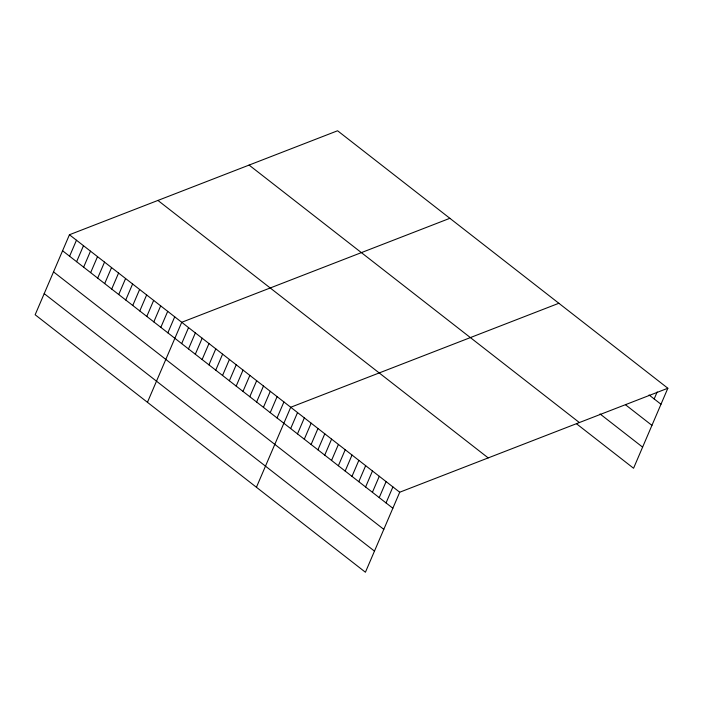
<?xml version="1.0" encoding="UTF-8"?>
<svg xmlns="http://www.w3.org/2000/svg" width="703" height="703" viewBox="0 0 703 703"><rect width="100%" height="100%" fill="white"/><g stroke="black" fill="none" stroke-linecap="round" stroke-linejoin="round"><path stroke-width="1.05" d="M69.439 234.749L35.15 314.759L365.419 572.233L399.717 492.223L667.85 388.241L337.581 130.767L69.439 234.749L399.717 492.223M69.597 256.235L76.46 240.224M76.618 261.701L83.481 245.69M83.631 267.175L90.494 251.164M90.652 272.641L97.515 256.639M97.673 278.116L104.536 262.105M104.685 283.59L111.549 267.579M111.707 289.056L118.57 273.054M118.728 294.531L125.591 278.52M125.74 300.005L132.603 283.994M132.762 305.471L139.625 289.46M139.783 310.946L146.646 294.935M146.795 316.412L153.658 300.409M153.816 321.886L160.679 305.875M160.838 327.361L167.701 311.35M167.85 332.827L174.713 316.825M147.445 402.301L181.734 322.29L449.867 218.308M181.682 343.609L188.545 327.607M188.492 348.925L195.355 332.914M195.311 354.233L202.165 338.222M202.121 359.541L208.984 343.53M208.932 364.857L215.795 348.846M215.742 370.165L222.605 354.154M222.552 375.472L229.415 359.461M229.363 380.789L236.226 364.778M236.182 386.096L243.036 370.086M242.992 391.404L249.855 375.393M249.802 396.712L256.665 380.71M256.613 402.028L263.476 386.017M263.423 407.336L270.286 391.325M270.242 412.643L277.096 396.641M277.052 417.96L283.915 401.949M256.428 487.267L290.726 407.257L558.859 303.274M290.673 428.575L297.536 412.573M297.483 433.892L304.346 417.881M304.294 439.199L311.157 423.188M311.113 444.507L317.967 428.505M317.923 449.823L324.786 433.813M324.733 455.131L331.596 439.12M331.544 460.439L338.407 444.437M338.354 465.755L345.217 449.744M345.164 471.063L352.027 455.052M351.983 476.37L358.838 460.36M358.794 481.687L365.657 465.676M365.604 486.994L372.467 470.984M372.414 492.302L379.277 476.291M379.225 497.619L386.088 481.608M386.044 502.926L392.898 486.915M654.177 398.944L657.182 391.94M667.85 388.241L633.561 468.251L576.513 423.777M649.071 394.963L660.987 404.251M625.538 404.796L651.936 425.368M600.037 413.944L642.612 447.134M249.09 165.082L579.369 422.556M157.929 200.434L488.198 457.908M62.576 250.76L392.854 508.234M53.525 271.876L383.803 529.35M44.201 293.634L374.471 551.117"/></g></svg>
